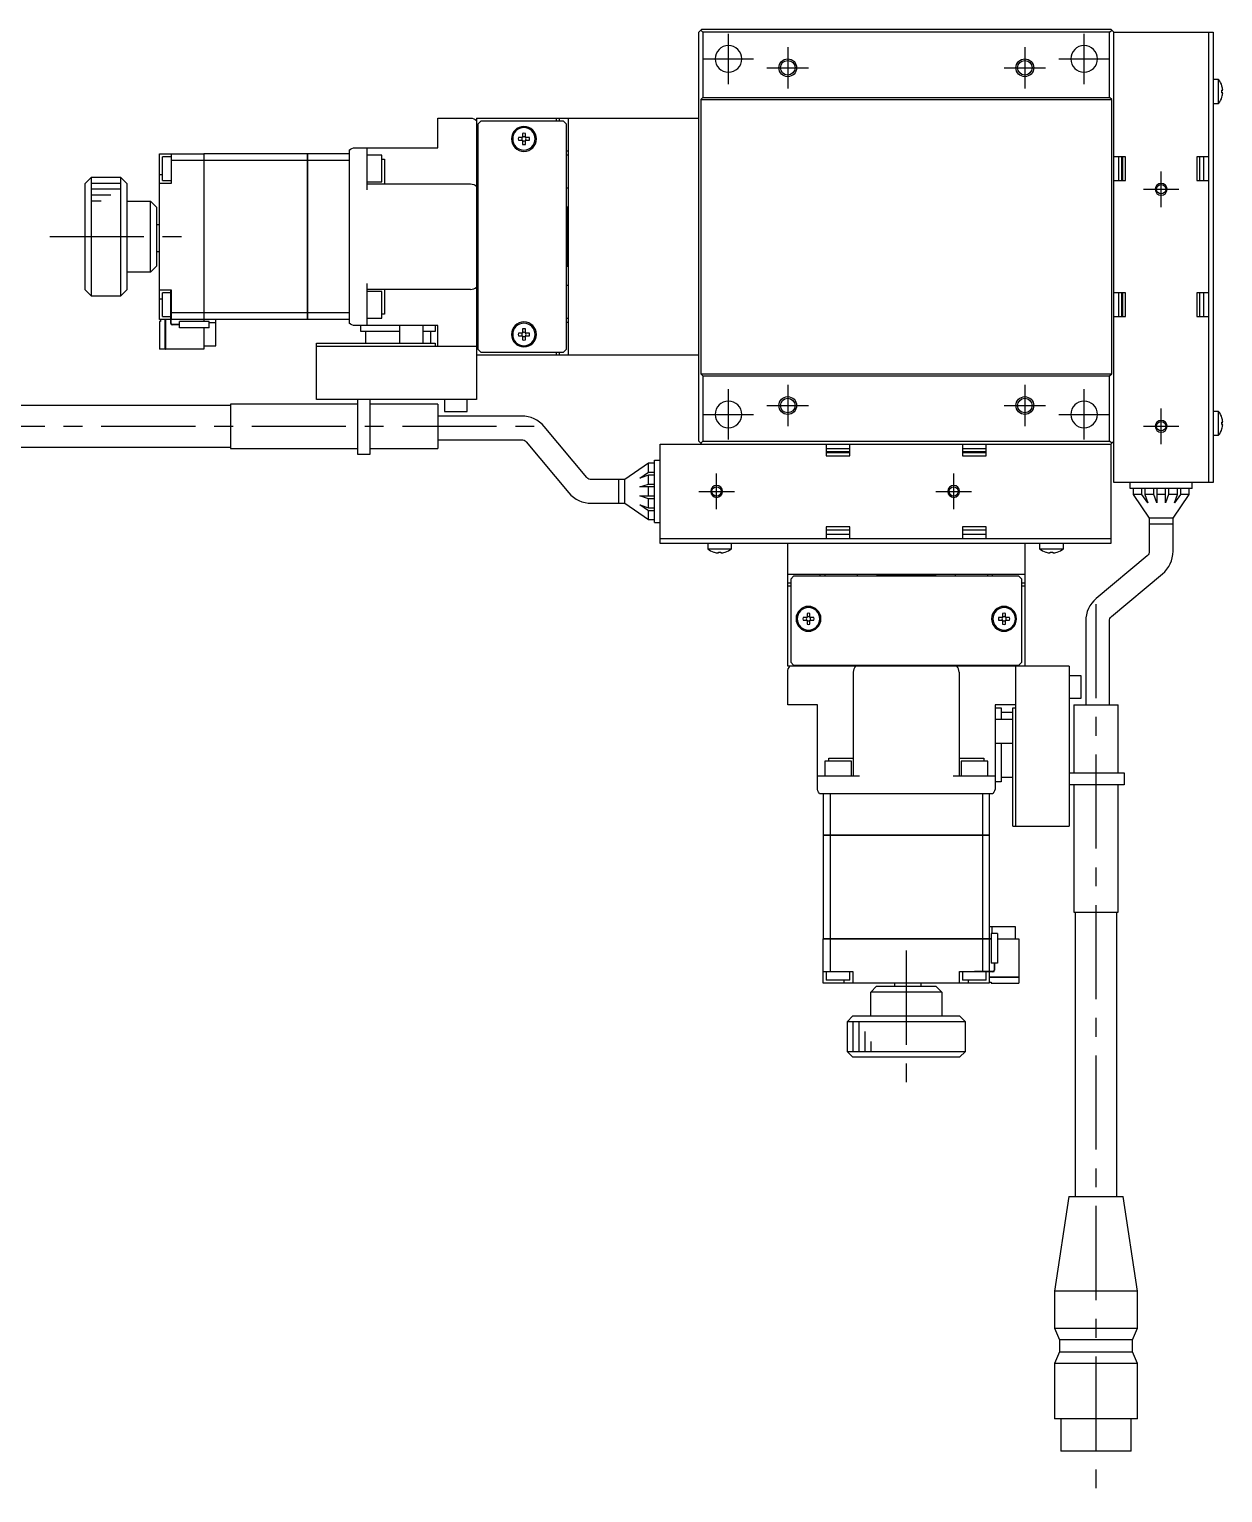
# Model space of a CAD drawing. Extents: x 0 to 716, y -8 to 419.
# Drawn here: x 515 to 716.4, y 88 to 335 of the extents above; entities that cross this region are included whole.
import ezdxf

# ---------------------------------------------------------------- set-up
doc = ezdxf.new("R2010")
doc.units = 0
doc.header["$LTSCALE"] = 0.5
doc.linetypes.add('CENTER', pattern=[50.8, 31.75, -6.35, 6.35, -6.35])
for name, color, linetype in [('MSM_CENTER', 1, 'CENTER'), ('MSM_CONTINUOUS', 7, 'CONTINUOUS'), ('MSM_NARROW', 5, 'CONTINUOUS')]:
    doc.layers.add(name, color=color, linetype=linetype)

msp = doc.modelspace()

# ---------------------------------------------------------------- linework, layer by layer
at = {"layer": 'MSM_CENTER'}
for p, q in [((633, 325.78), (633, 334.28)), ((693, 325.78), (693, 334.28)), ((643, 332.03), (643, 325.03)), ((683, 332.03), (683, 325.03)), ((628.75, 330.03), (637.25, 330.03)), ((639.5, 328.53), (646.5, 328.53)), ((679.5, 328.53), (686.5, 328.53)), ((688.75, 330.03), (697.25, 330.03)), ((706, 305.03), (706, 311.03)), ((703, 308.03), (709, 308.03)), ((518.5, 300.03), (542.5, 300.03)), ((633, 265.78), (633, 274.28)), ((643, 275.03), (643, 268.03)), ((683, 275.03), (683, 268.03)), ((693, 265.78), (693, 274.28)), ((628.75, 270.03), (637.25, 270.03)), ((639.5, 271.53), (646.5, 271.53)), ((679.5, 271.53), (686.5, 271.53)), ((688.75, 270.03), (697.25, 270.03)), ((706, 265.03), (706, 271.03)), ((451, 268.03), (601, 268.03)), ((703, 268.03), (709, 268.03)), ((631, 254.03), (631, 260.03)), ((671, 254.03), (671, 260.03)), ((628, 257.03), (634, 257.03)), ((668, 257.03), (674, 257.03)), ((695, 238.03), (695, 88.03)), ((663, 179.53), (663, 155.53))]:
    msp.add_line(p, q, dxfattribs=at)
at = {"layer": 'MSM_CONTINUOUS'}
for p, q in [((628, 334.53), (628.35, 334.88)), ((628, 265.53), (628, 334.53)), ((628.35, 334.88), (628.5, 335.03)), ((628.35, 334.88), (628.7, 334.53)), ((628.5, 335.03), (697.5, 335.03)), ((697.3, 334.53), (628.7, 334.53)), ((628.7, 334.53), (628.7, 323.53)), ((697.3, 334.53), (697.65, 334.88)), ((697.3, 323.53), (697.3, 334.53)), ((697.5, 335.03), (698, 334.53)), ((698, 258.53), (698, 334.53)), ((698, 334.53), (714.8, 334.53)), ((714, 334.53), (714, 258.53)), ((714.8, 334.53), (714.8, 258.53)), ((715.69, 326.53), (714.8, 326.53)), ((715.69, 322.53), (715.69, 326.53)), ((716.25, 325.46), (716.25, 325.48)), ((716.25, 324.73), (716.38, 324.73)), ((716.25, 324.33), (716.25, 324.73)), ((716.38, 324.33), (716.25, 324.33)), ((716.25, 323.58), (716.25, 323.61)), ((628.7, 323.53), (628.35, 323.18)), ((628.35, 323.18), (697.65, 323.18)), ((628.35, 323.18), (628.35, 276.88)), ((628.7, 323.53), (697.3, 323.53)), ((697.65, 323.18), (697.3, 323.53)), ((697.65, 276.88), (697.65, 323.18)), ((714.8, 322.53), (715.69, 322.53)), ((584, 320.03), (589.5, 320.03)), ((584, 315.03), (584, 320.03)), ((590.5, 320.03), (590.5, 272.53)), ((590.5, 320.03), (628, 320.03)), ((591.2, 319.53), (590.7, 319.03)), ((590.7, 319.03), (590.7, 281.03)), ((605.2, 319.53), (591.2, 319.53)), ((604, 319.53), (604, 320.03)), ((604.5, 319.53), (604.5, 320.03)), ((605.7, 319.03), (605.2, 319.53)), ((605.7, 281.03), (605.7, 319.03)), ((606, 280.03), (606, 320.03)), ((598.26, 316.77), (597.58, 316.77)), ((597.58, 316.29), (598.26, 316.29)), ((598.26, 317.45), (598.26, 316.77)), ((598.26, 316.29), (598.26, 315.61)), ((598.74, 316.77), (598.74, 317.45)), ((599.41, 316.77), (598.74, 316.77)), ((598.74, 316.29), (599.41, 316.29)), ((598.74, 315.61), (598.74, 316.29)), ((537, 286.03), (537, 314.03)), ((537, 314.03), (544.5, 314.03)), ((539, 314.03), (539, 309.03)), ((544.5, 314.03), (544.5, 285.73)), ((544.5, 314.02), (544.51, 314.02)), ((544.51, 314.03), (544.51, 285.73)), ((562, 314.03), (544.51, 314.03)), ((562, 286.03), (562, 314.03)), ((562, 314.02), (562.01, 314.02)), ((562.01, 314.03), (562.01, 286.03)), ((569, 314.03), (562.01, 314.03)), ((569, 314.65), (569, 285.42)), ((570, 315.03), (584, 315.03)), ((572, 315.03), (572, 307.93)), ((574.5, 313.78), (572, 313.78)), ((574.5, 309.28), (574.5, 313.78)), ((590.7, 314.53), (590.5, 314.53)), ((605.7, 314.53), (606, 314.53)), ((606, 313.78), (605.7, 313.78)), ((539, 313.53), (537.5, 313.53)), ((537.5, 309.53), (537.5, 313.53)), ((544.5, 312.88), (539, 312.88)), ((544.5, 312.88), (544.51, 312.88)), ((562, 312.88), (544.51, 312.88)), ((562, 312.88), (562.01, 312.88)), ((569, 312.88), (562.01, 312.88)), ((574.5, 313.11), (575, 313.11)), ((575, 313.11), (575, 308.93)), ((700, 313.53), (698, 313.53)), ((698.8, 313.53), (698.8, 309.53)), ((699.3, 313.53), (699.3, 309.53)), ((699.5, 313.53), (699.5, 309.53)), ((700, 309.53), (700, 313.53)), ((712, 313.53), (712, 309.53)), ((714, 313.53), (712, 313.53)), ((712.5, 309.53), (712.5, 313.53)), ((713.2, 309.53), (713.2, 313.53)), ((525.5, 310.03), (524.5, 309.03)), ((524.5, 291.03), (524.5, 309.03)), ((530.5, 310.03), (525.5, 310.03)), ((525.5, 310.03), (525.5, 290.03)), ((531.5, 309.03), (530.5, 310.03)), ((530.5, 290.03), (530.5, 310.03)), ((531.5, 309.03), (531.5, 291.03)), ((537, 310.53), (537.5, 310.53)), ((539, 309.03), (537, 309.03)), ((537.5, 309.53), (539, 309.53)), ((572, 309.28), (574.5, 309.28)), ((572, 308.93), (589.5, 308.93)), ((590.7, 310.03), (590.5, 310.03)), ((590.7, 309.03), (590.5, 309.03)), ((698, 309.53), (700, 309.53)), ((712, 309.53), (714, 309.53)), ((590.7, 307.53), (590.5, 307.53)), ((605.7, 308.28), (606, 308.28)), ((531.5, 306.03), (535.5, 306.03)), ((536.5, 305.03), (535.5, 306.03)), ((535.5, 294.03), (535.5, 306.03)), ((536.5, 305.03), (536.5, 295.03)), ((605.8, 305.03), (605.7, 305.03)), ((606, 304.83), (605.8, 305.03)), ((605.8, 295.03), (605.8, 305.03)), ((537, 302.03), (536.5, 302.03)), ((536.5, 297.53), (537, 297.53)), ((535.5, 294.03), (531.5, 294.03)), ((535.5, 294.03), (536.5, 295.03)), ((605.7, 295.03), (605.8, 295.03)), ((605.8, 295.03), (606, 295.23)), ((572, 292.13), (572, 285.03)), ((590.5, 292.53), (590.7, 292.53)), ((606, 291.78), (605.7, 291.78)), ((524.5, 291.03), (525.5, 290.03)), ((525.5, 290.03), (530.5, 290.03)), ((530.5, 290.03), (531.5, 291.03)), ((537, 291.03), (539, 291.03)), ((537, 289.53), (537.5, 289.53)), ((538.9, 290.53), (537.5, 290.53)), ((537.5, 286.53), (537.5, 290.53)), ((538.9, 291.03), (538.9, 285.43)), ((539, 291.03), (539, 288.53)), ((589.5, 291.13), (572, 291.13)), ((574.5, 290.78), (572, 290.78)), ((574.5, 286.28), (574.5, 290.78)), ((575, 291.13), (575, 286.95)), ((590.7, 291.03), (590.5, 291.03)), ((590.5, 290.03), (590.7, 290.03)), ((700, 290.53), (698, 290.53)), ((698.8, 290.53), (698.8, 286.53)), ((699.3, 290.53), (699.3, 286.53)), ((699.5, 290.53), (699.5, 286.53)), ((700, 286.53), (700, 290.53)), ((714, 290.53), (712, 290.53)), ((712, 290.53), (712, 286.53)), ((712.5, 286.53), (712.5, 290.53)), ((713.2, 286.53), (713.2, 290.53)), ((537.5, 286.53), (539, 286.53)), ((539, 288.53), (539, 286.03)), ((539, 288.53), (539, 287.19)), ((544.5, 287.19), (539, 287.19)), ((539, 286.18), (539, 286.53)), ((544.5, 287.19), (544.51, 287.19)), ((562, 287.19), (544.51, 287.19)), ((562, 287.19), (562.01, 287.19)), ((569, 287.19), (562.01, 287.19)), ((575, 286.95), (574.5, 286.95)), ((698, 286.53), (700, 286.53)), ((712, 286.53), (714, 286.53)), ((538.9, 286.03), (537, 286.03)), ((537, 285.73), (537, 281.03)), ((537.2, 285.73), (537, 285.73)), ((537.2, 286.03), (537.2, 285.73)), ((538, 281.03), (538, 286.03)), ((538.01, 286.03), (538.01, 281.03)), ((539, 285.43), (539, 286.18)), ((544.5, 286.03), (539, 286.03)), ((540.4, 285.23), (539.2, 285.23)), ((540.4, 285.13), (539.2, 285.13)), ((540.4, 284.63), (540.4, 285.73)), ((545.4, 285.73), (540.4, 285.73)), ((545.4, 284.63), (540.4, 284.63)), ((544.5, 286.04), (544.51, 286.04)), ((544.5, 284.63), (544.5, 281.03)), ((562, 286.03), (544.51, 286.03)), ((544.51, 284.63), (544.51, 282.03)), ((545.4, 284.63), (545.4, 285.73)), ((545.4, 285.53), (546.5, 285.53)), ((546.5, 281.63), (546.5, 286.03)), ((562, 286.04), (562.01, 286.04)), ((569, 286.03), (562.01, 286.03)), ((584, 285.03), (570, 285.03)), ((571, 284.03), (571, 285.03)), ((572, 286.28), (574.5, 286.28)), ((577.5, 285.03), (577.5, 282.03)), ((581.5, 282.03), (581.5, 285.03)), ((583.5, 285.03), (583.5, 284.03)), ((584, 281.53), (584, 285.03)), ((590.5, 285.53), (590.7, 285.53)), ((598.26, 284.45), (598.26, 283.77)), ((598.74, 283.77), (598.74, 284.45)), ((605.7, 286.28), (606, 286.28)), ((606, 285.53), (605.7, 285.53)), ((544.51, 282.03), (544.5, 282.03)), ((544.5, 281.63), (546.5, 281.63)), ((563.5, 282.03), (583.5, 282.03)), ((563.5, 272.53), (563.5, 282.03)), ((577.5, 284.03), (571, 284.03)), ((571.75, 284.03), (571.75, 282.03)), ((583.5, 284.03), (581.5, 284.03)), ((582.75, 284.03), (582.75, 282.03)), ((583.5, 282.03), (583.5, 281.53)), ((598.26, 283.77), (597.58, 283.77)), ((597.58, 283.29), (598.26, 283.29)), ((598.26, 283.29), (598.26, 282.61)), ((599.41, 283.77), (598.74, 283.77)), ((598.74, 283.29), (599.41, 283.29)), ((598.74, 282.61), (598.74, 283.29)), ((538, 281.03), (537, 281.03)), ((538, 281.04), (538.01, 281.04)), ((544.5, 281.03), (538.01, 281.03)), ((563.5, 281.53), (590.5, 281.53)), ((628, 280.03), (590.5, 280.03)), ((590.7, 281.03), (591.2, 280.53)), ((591.2, 280.53), (605.2, 280.53)), ((604, 280.03), (604, 280.53)), ((604.5, 280.03), (604.5, 280.53)), ((605.2, 280.53), (605.7, 281.03)), ((628.35, 276.88), (628.7, 276.53)), ((628.35, 276.88), (697.65, 276.88)), ((697.3, 276.53), (697.65, 276.88)), ((628.7, 276.53), (697.3, 276.53)), ((628.7, 276.53), (628.7, 265.53)), ((697.3, 265.53), (697.3, 276.53)), ((549, 271.78), (549, 264.28)), ((570.5, 271.78), (549, 271.78)), ((590.5, 272.53), (563.5, 272.53)), ((570.5, 263.28), (570.5, 272.53)), ((572.5, 272.53), (572.5, 263.28)), ((584, 271.78), (572.5, 271.78)), ((584, 271.78), (584, 264.28)), ((585.1, 272.53), (585.1, 270.53)), ((588.9, 270.53), (588.9, 272.53)), ((549, 271.53), (501, 271.53)), ((598.1, 269.76), (584, 269.76)), ((585.1, 270.53), (588.9, 270.53)), ((715.69, 270.53), (714.8, 270.53)), ((715.69, 266.53), (715.69, 270.53)), ((716.25, 269.46), (716.25, 269.48)), ((609.13, 259.39), (601.93, 267.97)), ((716.25, 268.33), (716.25, 268.73)), ((716.25, 268.73), (716.38, 268.73)), ((716.38, 268.33), (716.25, 268.33)), ((716.25, 267.58), (716.25, 267.61)), ((501, 264.53), (549, 264.53)), ((584, 265.76), (598.1, 265.76)), ((598.86, 265.4), (606.06, 256.82)), ((621.5, 265.03), (697.5, 265.03)), ((621.5, 248.23), (621.5, 265.03)), ((628.35, 265.18), (628, 265.53)), ((628.7, 265.53), (628.35, 265.18)), ((628.5, 265.03), (628.35, 265.18)), ((628.7, 265.53), (697.3, 265.53)), ((649.5, 265.03), (649.5, 263.03)), ((653.5, 263.03), (653.5, 265.03)), ((672.5, 265.03), (672.5, 263.03)), ((676.5, 263.03), (676.5, 265.03)), ((697.65, 265.18), (697.3, 265.53)), ((698, 265.53), (697.5, 265.03)), ((697.5, 265.03), (697.5, 248.23)), ((714.8, 266.53), (715.69, 266.53)), ((549, 264.28), (570.5, 264.28)), ((572.5, 263.28), (570.5, 263.28)), ((572.5, 264.28), (584, 264.28)), ((620.5, 262.28), (621.5, 262.28)), ((620.5, 251.78), (620.5, 262.28)), ((650.44, 264.23), (649.5, 264.23)), ((653.5, 263.73), (649.5, 263.73)), ((653.5, 263.53), (649.5, 263.53)), ((649.5, 263.03), (653.5, 263.03)), ((653.5, 264.23), (650.44, 264.23)), ((673.44, 264.23), (672.5, 264.23)), ((676.5, 263.73), (672.5, 263.73)), ((676.5, 263.53), (672.5, 263.53)), ((672.5, 263.03), (676.5, 263.03)), ((676.5, 264.23), (673.44, 264.23)), ((619.5, 261.78), (615.5, 259.03)), ((618.04, 259.28), (619.5, 260.28)), ((619.5, 259.78), (618.04, 259.28)), ((619.5, 260.28), (619.5, 261.78)), ((620.5, 261.78), (619.5, 261.78)), ((619.5, 260.28), (620.5, 260.28)), ((619.5, 258.28), (619.5, 259.78)), ((620.5, 259.78), (619.5, 259.78)), ((615.5, 259.03), (609.89, 259.03)), ((614.5, 255.03), (614.5, 259.03)), ((615.5, 255.03), (615.5, 259.03)), ((618.04, 257.78), (619.5, 258.28)), ((620.5, 257.78), (618.04, 257.78)), ((619.5, 258.28), (620.5, 258.28)), ((619.5, 256.28), (619.5, 257.78)), ((714.8, 258.53), (698, 258.53)), ((700.75, 257.53), (700.75, 258.53)), ((711.25, 257.53), (700.75, 257.53)), ((701.25, 257.53), (701.25, 256.53)), ((702.75, 256.53), (702.75, 257.53)), ((703.25, 257.53), (703.25, 256.53)), ((704.75, 256.53), (704.75, 257.53)), ((705.25, 257.53), (705.25, 255.08)), ((706.75, 255.08), (706.75, 257.53)), ((707.25, 257.53), (707.25, 256.53)), ((708.75, 256.53), (708.75, 257.53)), ((709.25, 257.53), (709.25, 256.53)), ((710.75, 256.53), (710.75, 257.53)), ((711.25, 257.53), (711.25, 258.53)), ((609.89, 255.03), (615.5, 255.03)), ((615.5, 255.03), (619.5, 252.28)), ((619.5, 255.78), (618.04, 256.28)), ((618.04, 256.28), (620.5, 256.28)), ((619.5, 253.78), (618.04, 254.78)), ((618.04, 254.78), (619.5, 254.28)), ((619.5, 254.28), (619.5, 255.78)), ((620.5, 255.78), (619.5, 255.78)), ((702.75, 256.53), (701.25, 256.53)), ((701.25, 256.53), (704, 252.53)), ((703.75, 255.08), (702.75, 256.53)), ((704.75, 256.53), (703.25, 256.53)), ((703.25, 256.53), (703.75, 255.08)), ((705.25, 255.08), (704.75, 256.53)), ((706.75, 256.53), (705.25, 256.53)), ((707.25, 256.53), (706.75, 255.08)), ((708.75, 256.53), (707.25, 256.53)), ((708, 252.53), (710.75, 256.53)), ((708.25, 255.08), (708.75, 256.53)), ((709.25, 256.53), (708.25, 255.08)), ((710.75, 256.53), (709.25, 256.53)), ((619.5, 254.28), (620.5, 254.28)), ((619.5, 252.28), (619.5, 253.78)), ((620.5, 253.78), (619.5, 253.78)), ((619.5, 252.28), (620.5, 252.28)), ((708, 252.53), (704, 252.53)), ((704, 252.53), (704, 246.93)), ((708, 246.93), (708, 252.53)), ((620.5, 251.78), (621.5, 251.78)), ((653.5, 251.03), (649.5, 251.03)), ((649.5, 251.03), (649.5, 249.03)), ((649.5, 250.53), (653.5, 250.53)), ((649.5, 249.83), (653.5, 249.83)), ((653.5, 249.03), (653.5, 251.03)), ((676.5, 251.03), (672.5, 251.03)), ((672.5, 251.03), (672.5, 249.03)), ((672.5, 250.53), (676.5, 250.53)), ((672.5, 249.83), (676.5, 249.83)), ((676.5, 249.03), (676.5, 251.03)), ((708, 251.53), (704, 251.53)), ((697.5, 249.03), (621.5, 249.03)), ((697.5, 248.23), (621.5, 248.23)), ((629.5, 248.23), (629.5, 247.34)), ((629.5, 247.34), (633.5, 247.34)), ((633.5, 247.34), (633.5, 248.23)), ((643, 227.53), (643, 248.23)), ((683, 248.23), (683, 227.53)), ((685.5, 248.23), (685.5, 247.34)), ((685.5, 247.34), (689.5, 247.34)), ((689.5, 247.34), (689.5, 248.23)), ((630.55, 246.78), (630.57, 246.78)), ((631.3, 246.65), (631.3, 246.78)), ((631.3, 246.78), (631.7, 246.78)), ((631.7, 246.78), (631.7, 246.65)), ((632.42, 246.78), (632.45, 246.78)), ((686.55, 246.78), (686.57, 246.78)), ((687.3, 246.65), (687.3, 246.78)), ((687.3, 246.78), (687.7, 246.78)), ((687.7, 246.78), (687.7, 246.65)), ((688.42, 246.78), (688.45, 246.78)), ((703.64, 246.17), (695.06, 238.97)), ((683, 243.03), (643, 243.03)), ((644, 242.73), (643.5, 242.23)), ((643.5, 242.23), (643.5, 228.23)), ((682, 242.73), (644, 242.73)), ((648.5, 242.73), (648.5, 243.03)), ((649.25, 243.03), (649.25, 242.73)), ((654.75, 242.73), (654.75, 243.03)), ((658.2, 243.03), (658, 242.83)), ((668, 242.83), (658, 242.83)), ((658, 242.83), (658, 242.73)), ((668, 242.83), (667.8, 243.03)), ((668, 242.73), (668, 242.83)), ((671.25, 243.03), (671.25, 242.73)), ((676.75, 242.73), (676.75, 243.03)), ((677.5, 243.03), (677.5, 242.73)), ((682.5, 242.23), (682, 242.73)), ((682.5, 228.23), (682.5, 242.23)), ((697.63, 235.9), (706.21, 243.1)), ((643.5, 241.53), (643, 241.53)), ((643.5, 241.03), (643, 241.03)), ((683, 241.53), (682.5, 241.53)), ((683, 241.03), (682.5, 241.03)), ((646.26, 235.77), (645.58, 235.77)), ((645.58, 235.29), (646.26, 235.29)), ((646.26, 236.45), (646.26, 235.77)), ((646.26, 235.29), (646.26, 234.61)), ((646.74, 235.77), (646.74, 236.45)), ((647.41, 235.77), (646.74, 235.77)), ((646.74, 234.61), (646.74, 235.29)), ((646.74, 235.29), (647.41, 235.29)), ((679.26, 235.77), (678.58, 235.77)), ((678.58, 235.29), (679.26, 235.29)), ((679.26, 236.45), (679.26, 235.77)), ((679.26, 235.29), (679.26, 234.61)), ((679.74, 235.77), (679.74, 236.45)), ((680.41, 235.77), (679.74, 235.77)), ((679.74, 234.61), (679.74, 235.29)), ((679.74, 235.29), (680.41, 235.29)), ((693.27, 235.14), (693.27, 221.03)), ((697.27, 221.03), (697.27, 235.14)), ((690.5, 227.53), (643, 227.53)), ((643.5, 228.23), (644, 227.73)), ((644, 227.73), (682, 227.73)), ((648.5, 227.73), (648.5, 227.53)), ((653, 227.73), (653, 227.53)), ((654, 227.73), (654, 227.53)), ((655.5, 227.73), (655.5, 227.53)), ((670.5, 227.53), (670.5, 227.73)), ((672, 227.73), (672, 227.53)), ((673, 227.53), (673, 227.73)), ((677.5, 227.53), (677.5, 227.73)), ((681.5, 200.53), (681.5, 227.53)), ((682, 227.73), (682.5, 228.23)), ((690.5, 227.53), (690.5, 200.53)), ((643, 221.03), (643, 226.53)), ((654.1, 209.03), (654.1, 226.53)), ((671.9, 226.53), (671.9, 209.03)), ((692.5, 225.93), (690.5, 225.93)), ((692.5, 222.13), (692.5, 225.93)), ((648, 221.03), (643, 221.03)), ((648, 207.03), (648, 221.03)), ((678, 221.03), (678, 207.03)), ((681.5, 221.03), (678, 221.03)), ((678, 220.53), (679, 220.53)), ((679, 220.53), (679, 218.53)), ((681, 200.53), (681, 220.53)), ((681, 220.53), (681.5, 220.53)), ((690.5, 222.13), (692.5, 222.13)), ((691.25, 221.03), (698.75, 221.03)), ((691.25, 221.03), (691.25, 209.53)), ((698.75, 209.53), (698.75, 221.03)), ((681, 218.53), (678, 218.53)), ((679, 219.78), (681, 219.78)), ((678, 214.53), (681, 214.53)), ((679, 214.53), (679, 208.03)), ((653.75, 211.53), (649.25, 211.53)), ((649.25, 211.53), (649.25, 209.03)), ((649.92, 211.53), (649.92, 212.03)), ((649.92, 212.03), (654.1, 212.03)), ((653.75, 209.03), (653.75, 211.53)), ((671.9, 212.03), (676.08, 212.03)), ((676.75, 211.53), (672.25, 211.53)), ((672.25, 211.53), (672.25, 209.03)), ((676.08, 212.03), (676.08, 211.53)), ((676.75, 209.03), (676.75, 211.53)), ((648, 209.03), (655.1, 209.03)), ((670.9, 209.03), (678, 209.03)), ((679, 208.03), (678, 208.03)), ((679, 208.78), (681, 208.78)), ((690.5, 209.53), (699.75, 209.53)), ((699.75, 207.53), (690.5, 207.53)), ((691.25, 207.53), (691.25, 186.03)), ((698.75, 186.03), (698.75, 207.53)), ((699.75, 209.53), (699.75, 207.53)), ((648.38, 206.03), (677.61, 206.03)), ((649, 206.03), (649, 199.04)), ((650.15, 206.03), (650.15, 199.04)), ((675.84, 206.03), (675.84, 199.04)), ((677, 206.03), (677, 199.04)), ((681, 200.53), (690.5, 200.53)), ((649, 199.04), (677, 199.04)), ((649, 199.03), (649, 181.54)), ((677, 199.03), (649, 199.03)), ((649.01, 199.03), (649.01, 199.04)), ((650.15, 199.03), (650.15, 199.04)), ((650.15, 199.03), (650.15, 181.54)), ((675.84, 199.03), (675.84, 199.04)), ((675.84, 199.03), (675.84, 181.54)), ((676.99, 199.03), (676.99, 199.04)), ((677, 199.03), (677, 181.54)), ((691.25, 186.03), (698.75, 186.03)), ((691.5, 186.03), (691.5, 138.03)), ((698.5, 138.03), (698.5, 186.03)), ((681.4, 183.53), (677, 183.53)), ((677.5, 182.43), (677.5, 183.53)), ((681.4, 181.53), (681.4, 183.53)), ((649, 181.54), (677.3, 181.54)), ((649, 174.03), (649, 181.53)), ((677.3, 181.53), (649, 181.53)), ((649.01, 181.53), (649.01, 181.54)), ((650.15, 181.53), (650.15, 181.54)), ((650.15, 181.53), (650.15, 176.03)), ((675.84, 181.53), (675.84, 181.54)), ((675.84, 181.53), (675.84, 176.03)), ((676.99, 181.53), (676.99, 181.54)), ((677, 181.53), (677, 176.03)), ((678.4, 182.43), (677.3, 182.43)), ((677.3, 182.43), (677.3, 177.43)), ((678.4, 182.43), (678.4, 177.43)), ((678.4, 181.54), (681, 181.54)), ((678.4, 181.53), (682, 181.53)), ((681, 181.54), (681, 181.53)), ((682, 181.53), (682, 175.04)), ((649, 176.03), (654, 176.03)), ((649.5, 176.03), (649.5, 174.53)), ((653.5, 174.53), (653.5, 176.03)), ((654, 176.03), (654, 174.03)), ((672, 174.03), (672, 176.03)), ((672, 176.03), (674.5, 176.03)), ((677.6, 175.93), (672, 175.93)), ((672.5, 175.93), (672.5, 174.53)), ((677, 176.03), (674.5, 176.03)), ((674.5, 176.03), (675.84, 176.03)), ((676.85, 176.03), (676.5, 176.03)), ((676.5, 174.53), (676.5, 176.03)), ((677.6, 176.03), (676.85, 176.03)), ((677, 175.93), (677, 174.03)), ((678.4, 177.43), (677.3, 177.43)), ((677.8, 177.43), (677.8, 176.23)), ((677.9, 177.43), (677.9, 176.23)), ((677, 174.03), (649, 174.03)), ((653.5, 174.53), (649.5, 174.53)), ((652.5, 174.03), (652.5, 174.53)), ((658, 173.53), (657, 172.53)), ((658, 173.53), (668, 173.53)), ((661, 174.03), (661, 173.53)), ((665.5, 173.53), (665.5, 174.03)), ((669, 172.53), (668, 173.53)), ((676.5, 174.53), (672.5, 174.53)), ((673.5, 174.03), (673.5, 174.53)), ((677, 175.04), (682, 175.04)), ((682, 175.03), (677, 175.03)), ((677, 174.23), (677.3, 174.23)), ((677.3, 174.23), (677.3, 174.03)), ((677.3, 174.03), (682, 174.03)), ((681.99, 175.03), (681.99, 175.04)), ((682, 175.03), (682, 174.03)), ((657, 168.53), (657, 172.53)), ((669, 172.53), (657, 172.53)), ((669, 172.53), (669, 168.53)), ((654, 168.53), (653, 167.53)), ((654, 168.53), (672, 168.53)), ((673, 167.53), (672, 168.53)), ((673, 167.53), (653, 167.53)), ((653, 167.53), (653, 162.53)), ((673, 162.53), (673, 167.53)), ((653, 162.53), (673, 162.53)), ((653, 162.53), (654, 161.53)), ((672, 161.53), (654, 161.53)), ((672, 161.53), (673, 162.53)), ((690.43, 138.03), (688, 122.03)), ((690.43, 138.03), (699.57, 138.03)), ((702, 122.03), (699.57, 138.03)), ((702, 122.03), (688, 122.03)), ((688, 122.03), (688, 115.83)), ((702, 115.83), (702, 122.03)), ((688, 115.83), (702, 115.83)), ((688, 115.83), (688.85, 113.83)), ((701.15, 113.83), (688.85, 113.83)), ((688.85, 113.83), (688.85, 111.83)), ((701.15, 113.83), (702, 115.83)), ((701.15, 111.83), (701.15, 113.83)), ((688.85, 111.83), (688, 109.83)), ((688.85, 111.83), (701.15, 111.83)), ((702, 109.83), (701.15, 111.83)), ((702, 109.83), (688, 109.83)), ((688, 109.83), (688, 100.53)), ((702, 100.53), (702, 109.83)), ((702, 100.53), (688, 100.53)), ((689.05, 100.53), (689.05, 95.03)), ((700.95, 95.03), (700.95, 100.53)), ((700.95, 95.03), (689.05, 95.03))]:
    msp.add_line(p, q, dxfattribs=at)
at = {"layer": 'MSM_CONTINUOUS', "extrusion": (0, 0, -1)}
for centre, radius in [((-633, 330.03), 2.25), ((-693, 330.03), 2.25), ((-598.5, 316.53), 2.1), ((-598.5, 316.53), 1.9), ((-598.5, 283.53), 2.1), ((-598.5, 283.53), 1.9), ((-633, 270.03), 2.25), ((-693, 270.03), 2.25), ((-646.5, 235.53), 2.1), ((-646.5, 235.53), 1.9), ((-679.5, 235.53), 2.1), ((-679.5, 235.53), 1.9)]:
    msp.add_circle(centre, radius, dxfattribs=at)
at = {"layer": 'MSM_CONTINUOUS'}
for centre, radius in [((643, 328.53), 1.23), ((683, 328.53), 1.23), ((706, 308.03), 0.783), ((643, 271.53), 1.23), ((683, 271.53), 1.23), ((706, 268.03), 0.783), ((631, 257.03), 0.783), ((671, 257.03), 0.783)]:
    msp.add_circle(centre, radius, dxfattribs=at)
for centre, radius, start, end in [((713.2, 324.53), 3.2, 17.27, 38.6822), ((713.2, 324.53), 3.2, 321.3178, 342.73), ((713.2, 324.53), 3.19, 3.5904, 16.9053), ((713.2, 324.53), 3.19, 343.0947, 356.4096), ((598.5, 316.53), 0.95, 165.3667, 194.6333), ((598.5, 316.53), 0.365, 138.8496, 221.1504), ((598.5, 316.53), 0.95, 75.3667, 104.6333), ((598.5, 316.53), 0.365, 48.8496, 131.1504), ((598.5, 316.53), 0.365, 228.8496, 311.1504), ((598.5, 316.53), 0.365, 318.8496, 41.1504), ((598.5, 316.53), 0.95, 345.3667, 14.6333), ((598.5, 316.53), 0.95, 255.3667, 284.6333), ((589.5, 292.63), 1.5, 270, 311.8103), ((539.2, 285.43), 0.3, 180, 270), ((598.5, 283.53), 0.95, 75.3667, 104.6333), ((598.5, 283.53), 0.95, 165.3667, 194.6333), ((598.5, 283.53), 0.365, 138.8496, 221.1504), ((598.5, 283.53), 0.365, 48.8496, 131.1504), ((598.5, 283.53), 0.365, 228.8496, 311.1504), ((598.5, 283.53), 0.95, 255.3667, 284.6333), ((598.5, 283.53), 0.365, 318.8496, 41.1504), ((598.5, 283.53), 0.95, 345.3667, 14.6333), ((598.1, 264.76), 5, 40, 90), ((713.2, 268.53), 3.2, 17.27, 38.6822), ((713.2, 268.53), 3.19, 3.5904, 16.9053), ((713.2, 268.53), 3.2, 321.3178, 342.73), ((713.2, 268.53), 3.19, 343.0947, 356.4096), ((609.89, 260.03), 5, 220, 270), ((631.5, 249.83), 3.2, 231.3178, 252.73), ((631.5, 249.83), 3.2, 287.27, 308.6822), ((687.5, 249.83), 3.2, 231.3178, 252.73), ((687.5, 249.83), 3.2, 287.27, 308.6822), ((631.5, 249.83), 3.19, 253.0947, 266.4096), ((631.5, 249.83), 3.19, 273.5904, 286.9053), ((687.5, 249.83), 3.19, 253.0947, 266.4096), ((687.5, 249.83), 3.19, 273.5904, 286.9053), ((703, 246.93), 5, 310, 0), ((698.27, 235.14), 5, 130, 180), ((646.5, 235.53), 0.95, 165.3667, 194.6333), ((646.5, 235.53), 0.365, 138.8496, 221.1504), ((646.5, 235.53), 0.95, 75.3667, 104.6333), ((646.5, 235.53), 0.365, 48.8496, 131.1504), ((646.5, 235.53), 0.365, 228.8496, 311.1504), ((646.5, 235.53), 0.365, 318.8496, 41.1504), ((646.5, 235.53), 0.95, 345.3667, 14.6333), ((679.5, 235.53), 0.95, 165.3667, 194.6333), ((679.5, 235.53), 0.365, 138.8496, 221.1504), ((679.5, 235.53), 0.95, 75.3667, 104.6333), ((679.5, 235.53), 0.365, 48.8496, 131.1504), ((679.5, 235.53), 0.365, 228.8496, 311.1504), ((679.5, 235.53), 0.365, 318.8496, 41.1504), ((679.5, 235.53), 0.95, 345.3667, 14.6333), ((646.5, 235.53), 0.95, 255.3667, 284.6333), ((679.5, 235.53), 0.95, 255.3667, 284.6333), ((670.4, 226.53), 1.5, 0, 41.8103), ((677.6, 176.23), 0.3, 270, 0)]:
    msp.add_arc(centre, radius, start, end, dxfattribs=at)
at = {"layer": 'MSM_CONTINUOUS', "extrusion": (0, 0, -1)}
for centre, radius, start, end in [((-589.5, 318.53), 1.5, 90, 131.8103), ((-570, 313.53), 1.5, 48.1897, 90), ((-589.5, 307.43), 1.5, 90, 131.8103), ((-539.2, 285.43), 0.2, 270, 0), ((-570, 286.53), 1.5, 270, 311.8103), ((-598.1, 264.76), 1, 90, 140), ((-609.89, 260.03), 1, 270, 320), ((-703, 246.93), 1, 180, 230), ((-698.27, 235.14), 1, 0, 50), ((-644.5, 226.53), 1.5, 0, 41.8103), ((-655.6, 226.53), 1.5, 0, 41.8103), ((-649.5, 207.03), 1.5, 318.1897, 0), ((-676.5, 207.03), 1.5, 180, 221.8103), ((-677.6, 176.23), 0.2, 180, 270)]:
    msp.add_arc(centre, radius, start, end, dxfattribs=at)
at = {"layer": 'MSM_NARROW'}
for p, q in [((530.5, 309.03), (525.5, 309.03)), ((530.5, 308.03), (525.5, 308.03)), ((528.83, 307.03), (525.5, 307.03)), ((527.16, 306.03), (525.5, 306.03)), ((654, 167.53), (654, 162.53)), ((655, 167.53), (655, 162.53)), ((656, 165.87), (656, 162.53)), ((657, 164.2), (657, 162.53))]:
    msp.add_line(p, q, dxfattribs=at)
for centre in [(643, 328.53), (683, 328.53), (643, 271.53), (683, 271.53)]:
    msp.add_circle(centre, 1.5, dxfattribs=at)
at = {"layer": 'MSM_NARROW', "extrusion": (0, 0, -1)}
for centre in [(-706, 308.03), (-706, 268.03), (-631, 257.03), (-671, 257.03)]:
    msp.add_circle(centre, 1, dxfattribs=at)

doc.saveas('drawing.dxf')
